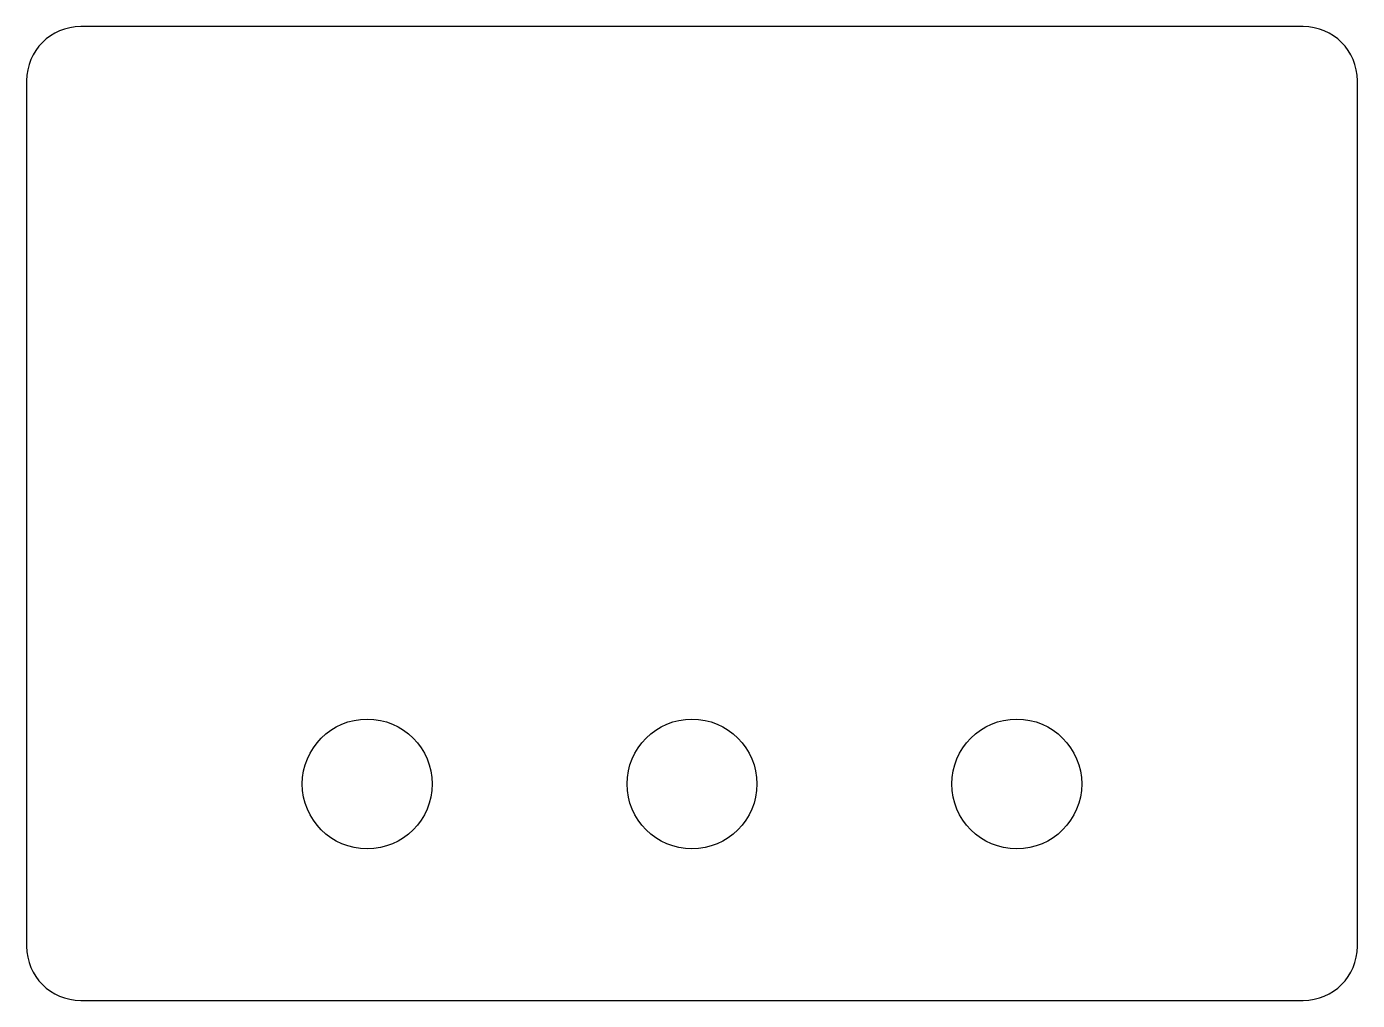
# Model space of a CAD drawing. Header units: millimetres. Extents: x 227.8 to 252.4, y -233 to -215.
import ezdxf

# ---------------------------------------------------------------- set-up
doc = ezdxf.new("R2010")
doc.units = ezdxf.units.MM

msp = doc.modelspace()

# ---------------------------------------------------------------- linework, layer by layer
at = {"color": 7, "linetype": 'Continuous', "lineweight": 25}
for p, q in [((251.365, -214.977), (228.777, -214.977)), ((227.777, -215.977), (227.777, -231.977)), ((252.365, -231.977), (252.365, -215.977)), ((228.777, -232.977), (251.365, -232.977))]:
    msp.add_line(p, q, dxfattribs=at)
for centre in [(234.071, -228.977), (240.071, -228.977), (246.071, -228.977)]:
    msp.add_circle(centre, 1.2, dxfattribs=at)
for centre, start, end in [((228.777, -215.977), 90, 180), ((251.365, -215.977), 0, 90), ((228.777, -231.977), 180, 270), ((251.365, -231.977), 270, 0)]:
    msp.add_arc(centre, 1, start, end, dxfattribs=at)

doc.saveas('drawing.dxf')
